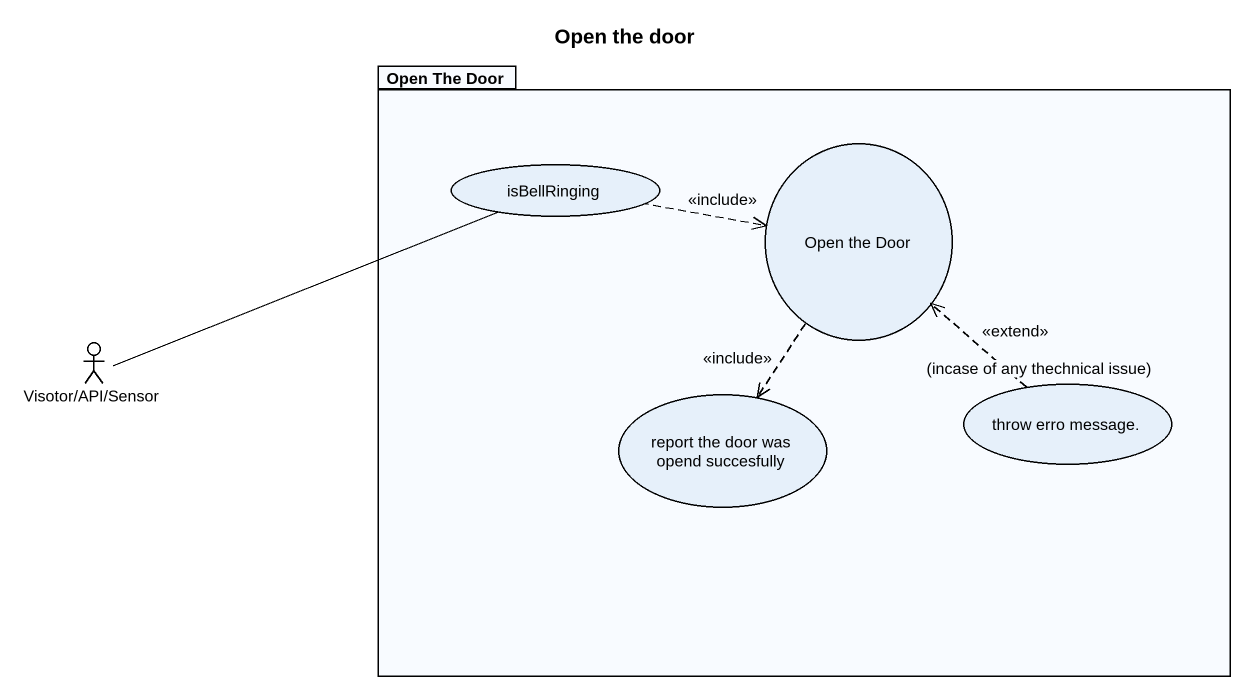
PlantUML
@startuml
title Open the door
package "Open The Door" as Open_The_Door {
  usecase isBellRinging
  usecase "Open the Door" as Open_the_Door
  usecase "report the door was opend succesfully" as report_the_door_was_opend
  usecase "throw erro message." as throw_erro_message
}
actor "Visotor/API/Sensor" as Visotor_API_Sensor
isBellRinging .right.> Open_the_Door : <<include>>
Open_the_Door ..> report_the_door_was_opend : <<include>>
Visotor_API_Sensor -right- isBellRinging
throw_erro_message .up.> Open_the_Door : <<extend>>\n(incase of any thechnical issue)
@enduml
